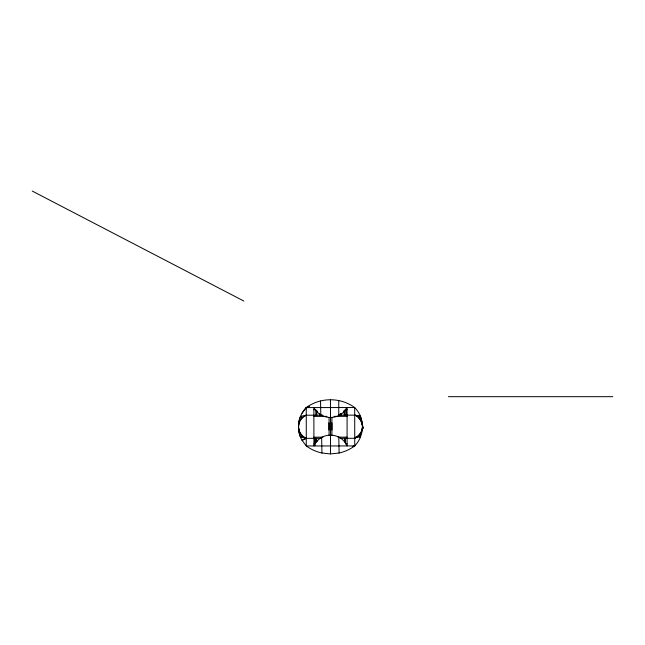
<?xml version="1.0" encoding="UTF-8"?>
<svg xmlns="http://www.w3.org/2000/svg" width="645" height="645" viewBox="0 0 645 645"><rect width="100%" height="100%" fill="white"/><g stroke="black" fill="none" stroke-linecap="round" stroke-linejoin="round"><path stroke-width="0.97" d="M329.087 435.222L329.063 417.412M347.083 415.162L347.058 416.356L333.989 416.372M320.71 438.318L306.286 438.342L302.045 440.325L306.294 445.961A40.659 40.659 0 0 0 321.936 453.024L330.522 453.935L339.101 453.008A40.659 40.659 0 0 0 354.734 445.905C362.256 438.237 364.481 426.281 360.482 416.339L354.758 415.195C363.216 415.525 365.876 444.131 360.482 416.339A27.388 27.388 0 0 0 354.694 407.535A41.328 41.328 0 0 0 343.196 401.714C334.965 399.094 325.967 399.11 317.743 401.746A41.328 41.328 0 0 0 306.254 407.592C298.417 415.364 293.765 432.787 306.214 438.334L302.045 440.325C297.547 432.529 296.047 419.274 306.19 415.219L300.473 416.428A27.437 27.437 0 0 0 300.497 437.141L306.214 438.334M302.013 413.235L306.173 407.688M361.555 421.951L361.95 421.435M338.415 415.17L354.702 415.154A12.473 12.44 89.9 0 1 354.734 438.286C359.386 436.488 362.514 431.699 362.522 426.748C362.385 431.586 359.338 436.326 354.79 438.31L340.133 438.294M356.951 437.165L360.499 433.513L360.515 437.116L355.524 437.125M358.83 417.887L360.482 416.339L354.702 415.154M300.497 437.141L302.15 435.641M353.049 446.501L354.734 445.905L352.815 446.453M306.173 407.592L354.694 407.535L354.742 445.937L306.294 445.961L306.254 407.592A56.413 56.413 0 0 1 309.536 406.431M313.881 409.623L315.848 409.615L315.856 415.203M346.349 409.583L347.075 409.575L345.922 408.777M322.822 415.195L306.27 415.211A12.457 12.457 0 0 0 306.286 438.342M313.889 416.396L326.959 416.38M328.966 422.765L328.974 430.03M331.901 422.806L331.909 430.062M313.913 437.181L322.96 437.165M338.036 437.149L347.083 437.133L347.115 438.229M347.107 443.873L345.486 443.873L345.478 438.294M448.428 396.683L612.75 396.683M320.799 414.864C326.66 418.363 334.312 418.355 340.165 414.84A18.794 18.794 0 0 0 347.075 407.543L347.107 445.913A18.116 18.116 0 0 0 340.415 438.019C334.505 434.174 326.491 434.182 320.589 438.044A18.116 18.116 0 0 0 313.913 445.953L313.881 407.584A18.794 18.794 0 0 0 320.799 414.864L320.541 400.997M32.25 191.065L243.85 301.054M358.854 435.609L360.507 437.02L360.458 435.359M300.473 416.428L302.126 417.92M315.228 445.195L313.913 443.913L314.647 443.913L314.639 438.334M339.101 453.008L338.802 437.173M321.936 453.024L321.637 437.495M360.482 416.339L360.49 418.226M346.349 409.494L346.349 415.162M345.107 409.591L345.115 415.17M344.478 438.294L344.486 442.019M344.18 410.518L344.188 415.17M343.495 411.244L343.495 412.219M341.294 413.316L341.302 415.17M340.367 413.316L340.375 415.178M338.754 400.569L338.77 415.517M331.893 417.404L331.917 435.214M330.466 399.723L330.522 453.935M319.517 413.34L319.517 415.203M317.453 411.276L317.453 412.252M317.042 440.261L317.042 441.583M316.784 410.551L316.784 415.203M316.526 438.326L316.526 442.043M315.526 438.326L315.534 443.905"/></g></svg>
